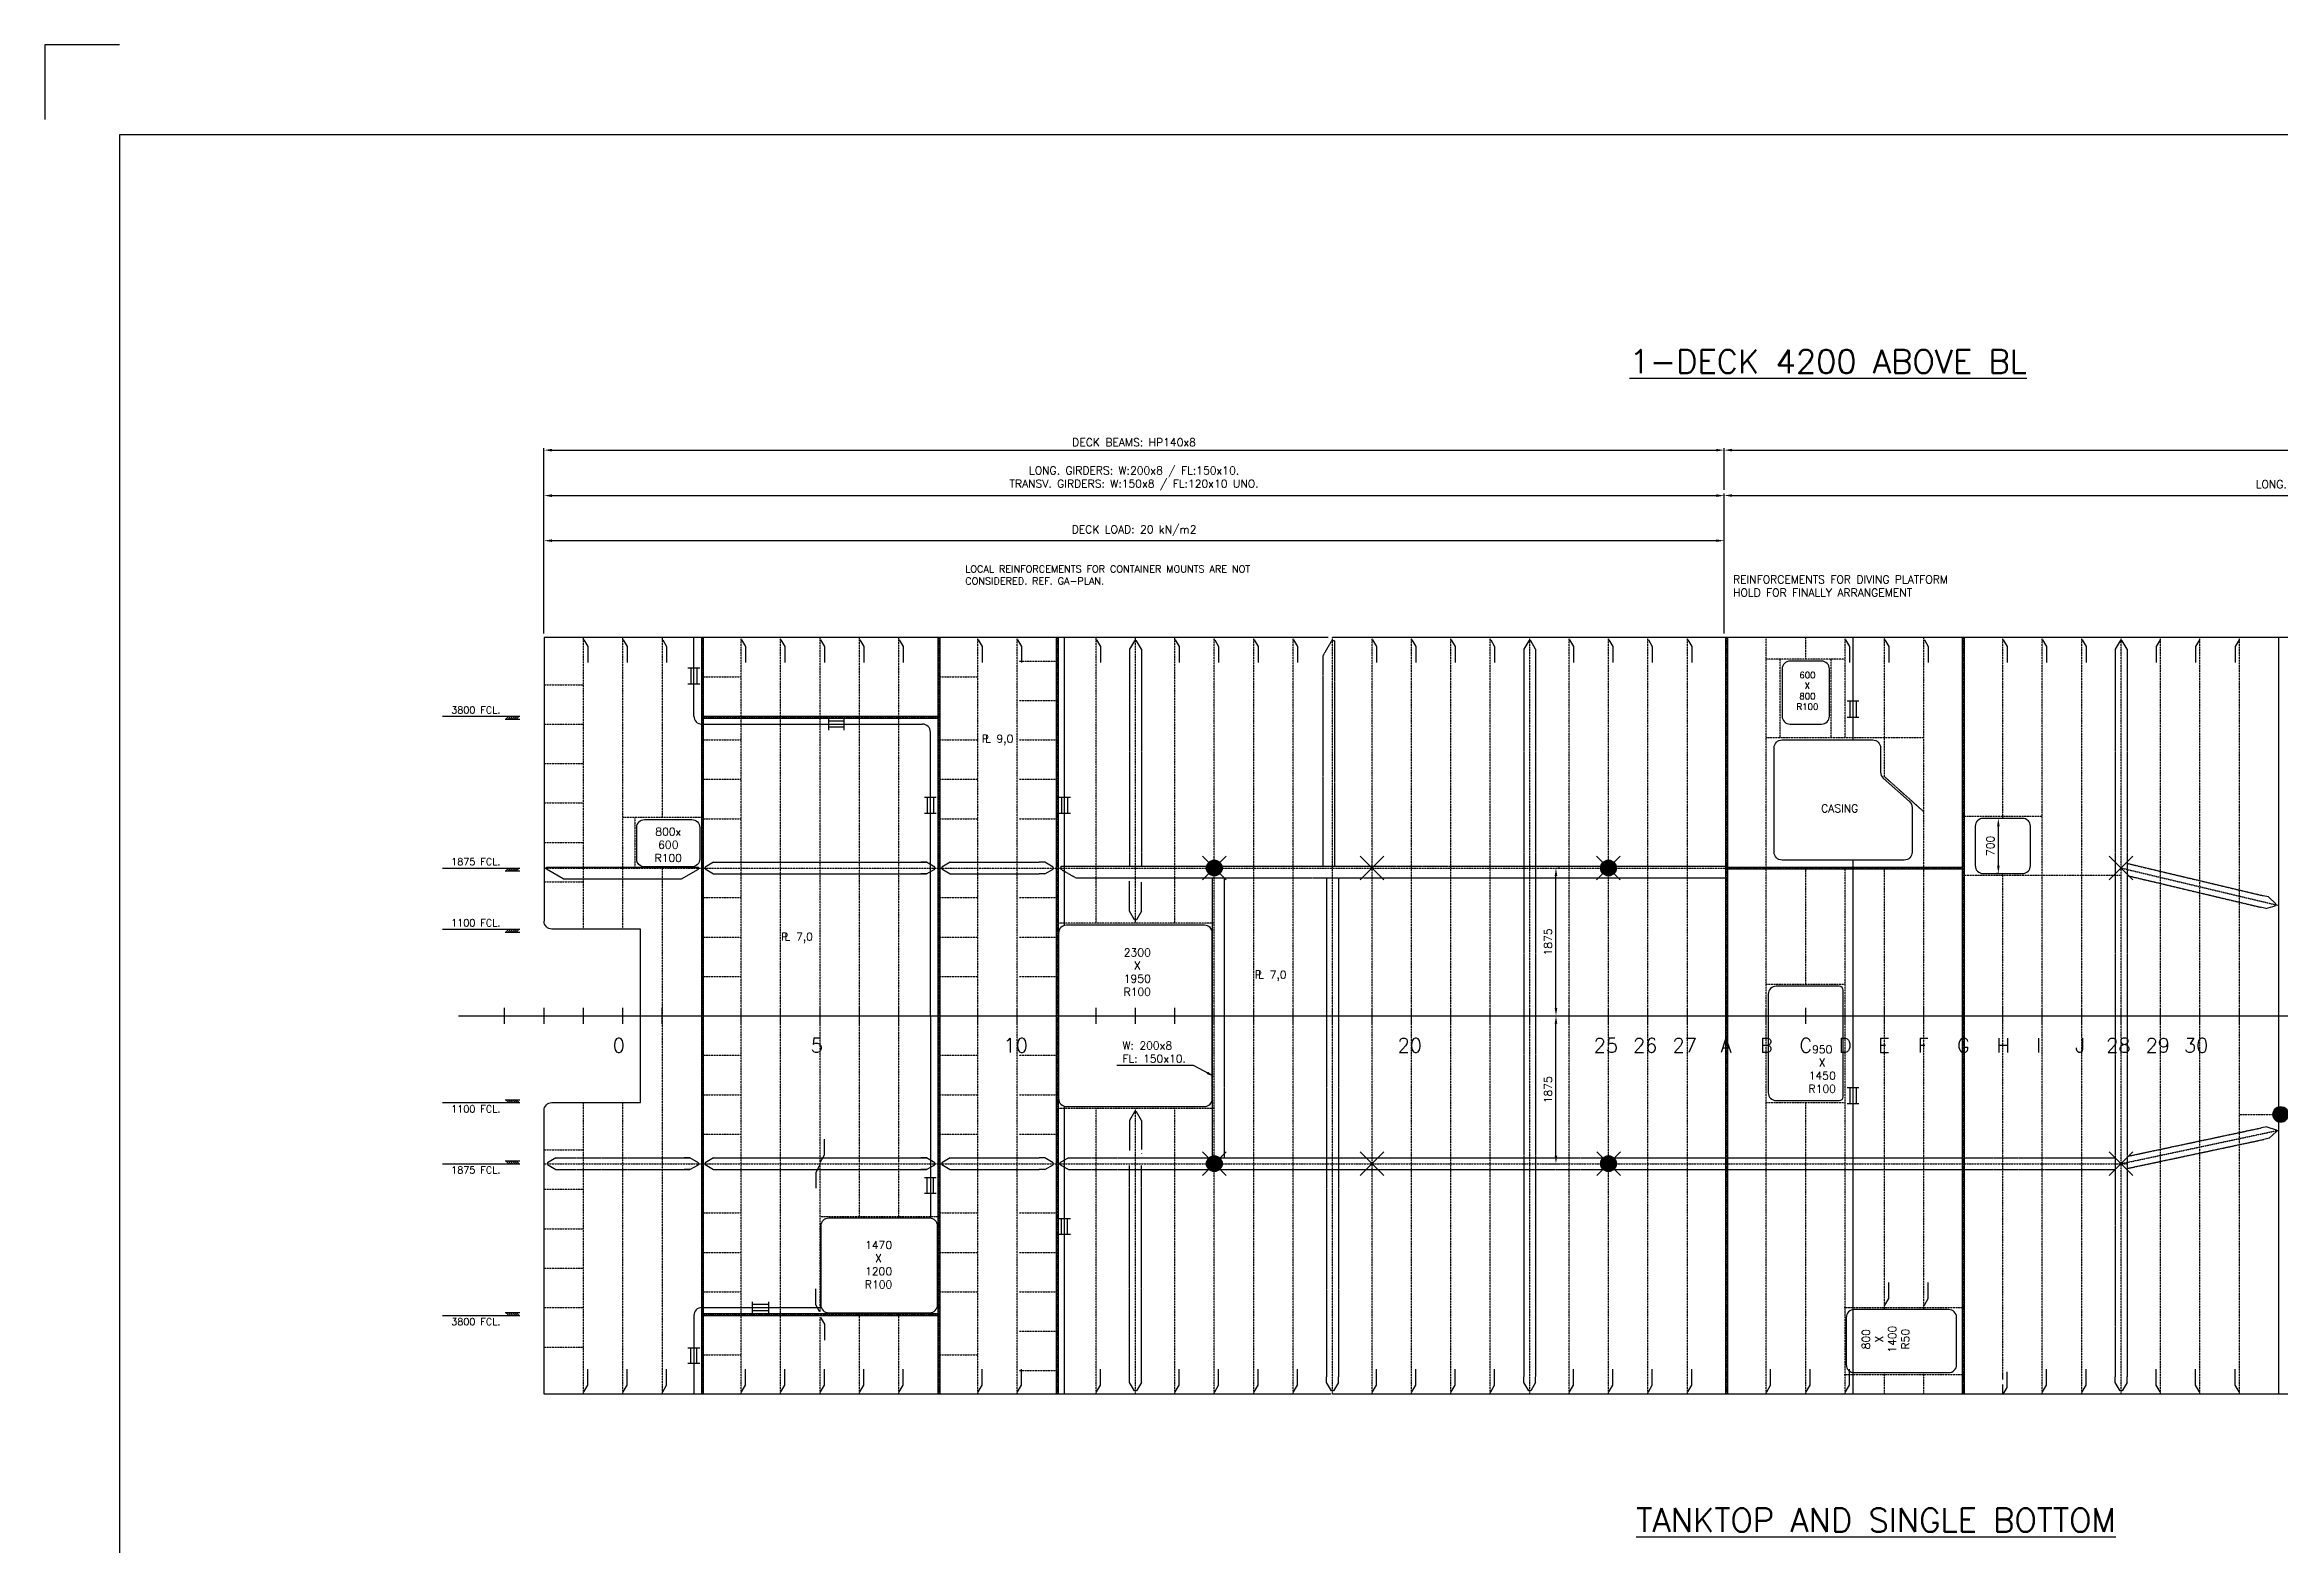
# Model space of a CAD drawing. Extents: x 53504 to 151281, y 25397 to 132894.
# Drawn here: x 83497 to 111835, y 113874 to 132894 of the extents above; entities that cross this region are included whole.
import ezdxf

# ---------------------------------------------------------------- set-up
doc = ezdxf.new("R2010")
doc.units = 0
doc.header["$LTSCALE"] = 250
for name, pattern in [('CENTER', [3, 2.5, -0.25, 0, -0.25]), ('DASHED', [0.75, 0.5, -0.25]), ('JERNB', [2, 1, -1]), ('PHANTOM', [2.1, 1.25, -0.2, 0.125, -0.2, 0.125, -0.2])]:
    doc.linetypes.add(name, pattern=pattern)
doc.layers.get('0').update_dxf_attribs({"linetype": 'CONTINUOUS'})
doc.layers.get('DEFPOINTS').update_dxf_attribs({"linetype": 'CONTINUOUS'})
for name, color, linetype in [('_-0', 7, 'CONTINUOUS'), ('REV C3', 3, 'CONTINUOUS'), ('S0CE1', 1, 'CENTER'), ('S0CO1', 1, 'CONTINUOUS'), ('S0CO2', 2, 'CONTINUOUS'), ('S0CO5', 4, 'CONTINUOUS'), ('S0DA1', 1, 'DASHED'), ('S0DA3', 3, 'DASHED'), ('S0DIM', 2, 'CONTINUOUS'), ('S0PH1', 1, 'PHANTOM'), ('S0TX2', 2, 'CONTINUOUS'), ('S0TX3', 3, 'CONTINUOUS'), ('U0CO1', 1, 'CONTINUOUS')]:
    doc.layers.add(name, color=color, linetype=linetype)
doc.styles.add('18', font='romans', dxfattribs={"height": 180})
doc.styles.add('ROMANS', font='romans', dxfattribs={"height": 100})
doc.dimstyles.get("Standard").update_dxf_attribs({"dimscale": 50, "dimtxt": 2, "dimasz": 2, "dimexe": 0.5, "dimexo": 1, "dimgap": 1, "dimtad": 1, "dimdsep": 46, "dimtxsty": 'ROMANS', "dimcen": 1.5, "dimclrd": 1, "dimclre": 1, "dimclrt": 2, "dimazin": 2, "dimtfac": 1, "dimtmove": 2, "dimatfit": 3, "dimfxl": 1, "dimtvp": 100, "dimtolj": 1, "dimarcsym": 0})

# ---------------------------------------------------------------- blocks, each defined once
blk = doc.blocks.new('*D110')
at = {"layer": 'DEFPOINTS', "color": 0, "transparency": 16777216}
for p in [(104795, 127752), (104795, 127513), (89829, 125377)]:
    blk.add_point(p, dxfattribs=at)
at = {"layer": 'S0TX2', "color": 1, "lineweight": -2, "transparency": 16777216}
for p, q in [((89829, 125427), (89829, 127777)), ((89929, 127752), (104695, 127752)), ((104795, 127563), (104795, 127777))]:
    blk.add_line(p, q, dxfattribs=at)
at = {"layer": 'S0TX2', "color": 1, "transparency": 16777216}
for points in [[(89929, 127768), (89929, 127735), (89829, 127752)], [(104695, 127768), (104695, 127735), (104795, 127752)]]:
    blk.add_solid(points, dxfattribs=at)
at = {"layer": 'S0TX2', "color": 2, "transparency": 16777216, "insert": (97312, 127852), "char_height": 100, "attachment_point": 5, "style": 'ROMANS'}
blk.add_mtext('\\A1;DECK BEAMS: HP140x8', dxfattribs=at)
blk = doc.blocks.new('ST10073')
at = {"layer": 'S0CO2'}
for p, q in [((1.49, 4), (-1.49, 4)), ((-1.49, 0), (1.49, 0)), ((-0.79, 4), (-0.79, 0)), ((0.79, 4), (0.79, 0))]:
    blk.add_line(p, q, dxfattribs=at)
blk = doc.blocks.new('PLDIM2')
at = {"layer": 'S0TX2', "style": 'ROMANS'}
for s, p in [('P', (-19, 0)), ('L', (23, 0))]:
    blk.add_text(s, height=100, dxfattribs=at).set_placement(p)
blk.add_attdef('XX.X', (168, -1), '', height=100, dxfattribs=at)
blk = doc.blocks.new('snip')
at = {"color": 0, "linetype": 'ByBlock'}
for p, q in [((-75, -151), (-75, -221)), ((75, -151), (75, -221))]:
    blk.add_line(p, q, dxfattribs=at)
blk.add_lwpolyline([(75, -151), (13, -43), (-12, -43), (-75, -151)], dxfattribs=at)
blk = doc.blocks.new('*D109')
at = {"layer": 'DEFPOINTS', "color": 0, "transparency": 16777216}
for p in [(121319, 127752), (104795, 127200), (121319, 123078)]:
    blk.add_point(p, dxfattribs=at)
at = {"layer": 'S0TX2', "color": 1, "lineweight": -2, "transparency": 16777216}
for p, q in [((104795, 127250), (104795, 127777)), ((104895, 127752), (121219, 127752)), ((121319, 123128), (121319, 127777))]:
    blk.add_line(p, q, dxfattribs=at)
at = {"layer": 'S0TX2', "color": 1, "transparency": 16777216}
for points in [[(104895, 127768), (104895, 127735), (104795, 127752)], [(121219, 127768), (121219, 127735), (121319, 127752)]]:
    blk.add_solid(points, dxfattribs=at)
at = {"layer": 'S0TX2', "color": 2, "transparency": 16777216, "insert": (113057, 127852), "char_height": 100, "attachment_point": 5, "style": 'ROMANS'}
blk.add_mtext('\\A1;DECK BEAMS: HP80x6', dxfattribs=at)
blk = doc.blocks.new('*D106')
at = {"layer": 'DEFPOINTS', "color": 0, "transparency": 16777216}
for p in [(121319, 127176), (104795, 126028), (121319, 125377)]:
    blk.add_point(p, dxfattribs=at)
at = {"layer": 'S0TX2', "color": 1, "lineweight": -2, "transparency": 16777216}
for p, q in [((104795, 126078), (104795, 127201)), ((104895, 127176), (121219, 127176)), ((121319, 125427), (121319, 127201))]:
    blk.add_line(p, q, dxfattribs=at)
at = {"layer": 'S0TX2', "color": 1, "transparency": 16777216}
for points in [[(104895, 127193), (104895, 127160), (104795, 127176)], [(121219, 127193), (121219, 127160), (121319, 127176)]]:
    blk.add_solid(points, dxfattribs=at)
at = {"layer": 'S0TX2', "color": 2, "transparency": 16777216, "insert": (113057, 127303), "char_height": 100, "attachment_point": 5, "style": 'ROMANS'}
blk.add_mtext('\\A1;LONG. DECK GIRDERS: W:150x8 / FL:120x10', dxfattribs=at)
blk = doc.blocks.new('PILL-O-U')
at = {"layer": 'S0TX2'}
h = blk.add_hatch(color=256, dxfattribs=at)
h.paths.add_polyline_path([(1, -1), (0, -1), (0, -100, 0.198881), (71, -71)])
h.paths.add_polyline_path([(0, -1), (-70, -71, 0.196266), (0, -100)])
h.paths.add_polyline_path([(0, -1), (0, 0), (-71, 71, 0.198912), (-100, 0, 0.201592), (-70, -71)])
h.paths.add_polyline_path([(0, 100, 0.198881), (-71, 71), (0, 0)])
h.paths.add_polyline_path([(71, 70, 0.201624), (0, 100), (0, 0), (1, -1)])
h.paths.add_polyline_path([(71, 70), (1, -1), (71, -71, 0.198912), (100, 0, 0.196235)])
at = {"layer": 'S0CO2'}
for p, q in [((151, -151), (-149, 149)), ((-149, -151), (151, 149))]:
    blk.add_line(p, q, dxfattribs=at)
blk.add_circle((0, 0), 100, dxfattribs=at)
blk = doc.blocks.new('SNIP-1')
at = {"color": 0, "linetype": 'PHANTOM'}
blk.add_lwpolyline([(0, 0), (0, -5), (87, -55), (287, -55)], dxfattribs=at)
blk = doc.blocks.new('*D103')
at = {"layer": 'DEFPOINTS', "color": 0, "transparency": 16777216}
for p in [(102514, 120577), (102662, 120577), (102514, 118702)]:
    blk.add_point(p, dxfattribs=at)
at = {"layer": 'S0TX2', "color": 1, "lineweight": -2, "transparency": 16777216}
for p, q in [((102564, 120577), (102687, 120577)), ((102662, 118802), (102662, 120477)), ((102564, 118702), (102687, 118702))]:
    blk.add_line(p, q, dxfattribs=at)
at = {"layer": 'S0TX2', "color": 1, "transparency": 16777216}
for points in [[(102646, 120477), (102679, 120477), (102662, 120577)], [(102646, 118802), (102679, 118802), (102662, 118702)]]:
    blk.add_solid(points, dxfattribs=at)
at = {"layer": 'S0TX2', "color": 2, "transparency": 16777216, "insert": (102562, 119639), "char_height": 100, "attachment_point": 5, "rotation": 90, "style": 'ROMANS'}
blk.add_mtext('\\A1;1875', dxfattribs=at)
blk = doc.blocks.new('*D104')
at = {"layer": 'DEFPOINTS', "color": 0, "transparency": 16777216}
for p in [(102662, 122452), (102662, 122452), (102514, 120577)]:
    blk.add_point(p, dxfattribs=at)
at = {"layer": 'S0TX2', "color": 1, "lineweight": -2, "transparency": 16777216}
for p, q in [((102712, 122452), (102687, 122452)), ((102662, 120677), (102662, 122352)), ((102564, 120577), (102687, 120577))]:
    blk.add_line(p, q, dxfattribs=at)
at = {"layer": 'S0TX2', "color": 1, "transparency": 16777216}
for points in [[(102646, 122352), (102679, 122352), (102662, 122452)], [(102646, 120677), (102679, 120677), (102662, 120577)]]:
    blk.add_solid(points, dxfattribs=at)
at = {"layer": 'S0TX2', "color": 2, "transparency": 16777216, "insert": (102562, 121514), "char_height": 100, "attachment_point": 5, "rotation": 90, "style": 'ROMANS'}
blk.add_mtext('\\A1;1875', dxfattribs=at)
blk = doc.blocks.new('*D107')
at = {"layer": 'DEFPOINTS', "color": 0, "transparency": 16777216}
for p in [(104795, 127175), (89829, 126028), (104795, 125377)]:
    blk.add_point(p, dxfattribs=at)
at = {"layer": 'S0TX2', "color": 1, "lineweight": -2, "transparency": 16777216}
for p, q in [((89829, 126078), (89829, 127200)), ((89929, 127175), (104695, 127175)), ((104795, 125427), (104795, 127200))]:
    blk.add_line(p, q, dxfattribs=at)
at = {"layer": 'S0TX2', "color": 1, "transparency": 16777216}
for points in [[(89929, 127192), (89929, 127158), (89829, 127175)], [(104695, 127192), (104695, 127158), (104795, 127175)]]:
    blk.add_solid(points, dxfattribs=at)
at = {"layer": 'S0TX2', "color": 2, "transparency": 16777216, "insert": (97312, 127394), "char_height": 100, "attachment_point": 5, "style": 'ROMANS'}
blk.add_mtext('\\A1;LONG. GIRDERS: W:200x8 / FL:150x10.\\PTRANSV. GIRDERS: W:150x8 / FL:120x10 UNO.', dxfattribs=at)
blk = doc.blocks.new('*D102')
at = {"layer": 'DEFPOINTS', "color": 0, "transparency": 16777216}
for p in [(104795, 126604), (89829, 125377), (104795, 125377)]:
    blk.add_point(p, dxfattribs=at)
at = {"layer": 'S0TX2', "color": 1, "lineweight": -2, "transparency": 16777216}
for p, q in [((89829, 125427), (89829, 126629)), ((89929, 126604), (104695, 126604)), ((104795, 125427), (104795, 126629))]:
    blk.add_line(p, q, dxfattribs=at)
at = {"layer": 'S0TX2', "color": 1, "transparency": 16777216}
for points in [[(89929, 126620), (89929, 126587), (89829, 126604)], [(104695, 126620), (104695, 126587), (104795, 126604)]]:
    blk.add_solid(points, dxfattribs=at)
at = {"layer": 'S0TX2', "color": 2, "transparency": 16777216, "insert": (97312, 126730), "char_height": 100, "attachment_point": 5, "style": 'ROMANS'}
blk.add_mtext('\\A1;DECK LOAD: 20 kN/m2', dxfattribs=at)
blk = doc.blocks.new('PILL-O')
at = {"layer": 'S0TX2'}
h = blk.add_hatch(color=256, dxfattribs=at)
h.paths.add_polyline_path([(1, -1), (0, -1), (0, -100, 0.198881), (71, -71)])
h.paths.add_polyline_path([(0, -1), (-70, -71, 0.196266), (0, -100)])
h.paths.add_polyline_path([(0, -1), (0, 0), (-71, 71, 0.198912), (-100, 0, 0.201592), (-70, -71)])
h.paths.add_polyline_path([(0, 100, 0.198881), (-71, 71), (0, 0)])
h.paths.add_polyline_path([(71, 70, 0.201624), (0, 100), (0, 0), (1, -1)])
h.paths.add_polyline_path([(71, 70), (1, -1), (71, -71, 0.198912), (100, 0, 0.196235)])
at = {"layer": 'S0CO2'}
blk.add_circle((0, 0), 100, dxfattribs=at)
blk = doc.blocks.new('*X7')
at = {"color": 0}
for p, q in [((13410, 17177), (13450, 17217)), ((13439, 17177), (13479, 17217)), ((13467, 17177), (13507, 17217)), ((13495, 17177), (13535, 17217)), ((13523, 17177), (13563, 17217)), ((13552, 17177), (13592, 17217))]:
    blk.add_line(p, q, dxfattribs=at)
blk = doc.blocks.new('TYKK')
at = {"layer": 'S0CO1'}
for p, q in [((-2.04, 0.82), (2.04, 0.82)), ((-2.04, 0), (2.04, 0))]:
    blk.add_line(p, q, dxfattribs=at)
at = {"layer": 'S0CO1', "xscale": 0.0204, "yscale": 0.0204, "zscale": 0.0204}
blk.add_blockref('*X7', (-275.41, -350.41), dxfattribs=at)
blk = doc.blocks.new('PILL-U')
at = {"layer": 'S0CO2'}
for p, q in [((150, -150), (-150, 150)), ((-150, -150), (150, 150))]:
    blk.add_line(p, q, dxfattribs=at)
blk = doc.blocks.new('*D111')
at = {"layer": 'DEFPOINTS', "color": 0, "linetype": 'ByBlock', "transparency": 16777216}
for p in [(108329, 123082), (108272, 122382), (108329, 122382)]:
    blk.add_point(p, dxfattribs=at)
at = {"layer": 'REV C3', "color": 1, "linetype": 'ByBlock', "lineweight": -2, "transparency": 16777216}
for p, q in [((108279, 123082), (108247, 123082)), ((108272, 122982), (108272, 122482)), ((108279, 122382), (108247, 122382))]:
    blk.add_line(p, q, dxfattribs=at)
at = {"layer": 'REV C3', "color": 1, "linetype": 'ByBlock', "transparency": 16777216}
for points in [[(108256, 122982), (108289, 122982), (108272, 123082)], [(108256, 122482), (108289, 122482), (108272, 122382)]]:
    blk.add_solid(points, dxfattribs=at)
at = {"layer": 'REV C3', "color": 2, "linetype": 'ByBlock', "transparency": 16777216, "insert": (108172, 122732), "char_height": 100, "attachment_point": 5, "rotation": 90, "style": 'ROMANS'}
blk.add_mtext('\\A1;700', dxfattribs=at)

msp = doc.modelspace()

# ---------------------------------------------------------------- linework, layer by layer
at = {"color": 2}
msp.add_lwpolyline([(84446.818, 132894.297), (83497.056, 132894.297), (83497.056, 131944.534)], dxfattribs=at)
at = {"layer": 'S0CE1', "color": 0, "ltscale": 0.02}
msp.add_line((88745.172, 120576.768), (125958.081, 120576.768), dxfattribs=at)
at = {"layer": 'S0CO1', "color": 6}
for p, q in [((84446.818, 131749.218), (84446.818, 85812.296)), ((150257.453, 131749.218), (84446.818, 131749.218))]:
    msp.add_line(p, q, dxfattribs=at)
at = {"layer": 'S0CO1', "color": 0}
for p, q in [((91729.378, 124376.768), (91729.378, 125376.768)), ((91829.378, 115776.768), (91829.378, 125376.768)), ((91853.378, 115776.768), (91853.378, 125376.768)), ((94829.378, 115776.768), (94829.378, 125376.768)), ((94853.378, 115776.768), (94853.378, 125376.768)), ((96329.378, 115776.768), (96329.378, 125376.768)), ((96353.378, 115776.768), (96353.378, 125376.768)), ((96429.378, 121723.593), (96429.378, 125376.768)), ((104817.378, 115776.768), (104817.378, 125376.768)), ((104841.378, 115776.768), (104841.378, 125376.768)), ((106429.378, 124076.811), (106429.378, 125376.768)), ((107817.378, 115776.768), (107817.378, 125376.768)), ((107841.378, 115776.768), (107841.378, 125376.768)), ((111829.378, 115776.768), (111829.378, 125376.768)), ((91829.378, 124376.768), (94829.378, 124376.768)), ((91829.378, 124352.768), (94829.378, 124352.768)), ((91829.378, 124276.768), (94629.378, 124276.768)), ((94729.378, 120576.768), (94729.378, 124176.768)), ((104817.378, 122463.768), (107817.378, 122463.768)), ((104817.378, 122439.768), (107817.378, 122439.768)), ((106429.378, 115776.768), (106429.378, 122551.768)), ((94729.378, 120576.768), (94729.378, 118010.267)), ((96429.378, 115776.768), (96429.378, 119429.944)), ((91729.378, 116776.768), (91729.378, 115776.768)), ((91829.378, 116876.768), (93345.336, 116876.768)), ((91829.378, 116800.768), (94829.378, 116800.768)), ((91829.378, 116776.768), (94829.378, 116776.768))]:
    msp.add_line(p, q, dxfattribs=at)
at = {"layer": 'S0CO1', "color": 0, "linetype": 'JERNB', "ltscale": 0.02}
for p, q in [((91841.378, 115776.768), (91841.378, 125376.768)), ((94841.378, 115776.768), (94841.378, 125376.768)), ((96341.378, 115776.768), (96341.378, 125376.768)), ((104829.378, 115776.768), (104829.378, 125376.768)), ((107829.378, 115776.768), (107829.378, 125376.768)), ((91829.378, 124364.768), (94829.378, 124364.768)), ((104817.378, 122451.768), (107817.378, 122451.768)), ((91829.378, 116788.768), (94829.378, 116788.768))]:
    msp.add_line(p, q, dxfattribs=at)
at = {"layer": 'S0CO1', "color": 0, "linetype": 'Continuous'}
for p, q in [((90829.378, 120476.768), (90829.378, 120676.768)), ((96329.378, 120476.768), (96329.378, 120676.768))]:
    msp.add_line(p, q, dxfattribs=at)
at = {"layer": 'S0CO1', "color": 0}
for points in [[(106779.378, 123976.811), (106779.378, 123666.202, 0.213527489), (106812.742, 123591.639), (107146.015, 123293.793, -0.213527489), (107179.378, 123219.231), (107179.378, 122651.768, -0.414213562), (107079.378, 122551.768), (105529.378, 122551.768, -0.414213562), (105429.378, 122651.768), (105429.378, 123976.811, -0.414213562), (105529.378, 124076.811), (106679.378, 124076.811, -0.414213562)], [(91004.378, 122566.768), (91004.378, 122966.768, -0.414213562), (91104.378, 123066.768), (91704.378, 123066.768, -0.414213562), (91804.378, 122966.768), (91804.378, 122566.768, -0.414213562), (91704.378, 122466.768), (91104.378, 122466.768, -0.414213562)], [(96454.378, 119426.768), (98204.378, 119426.768, 0.414213562), (98304.378, 119526.768), (98304.378, 121626.768, 0.414213562), (98204.378, 121726.768), (96454.378, 121726.768, 0.414213562), (96354.378, 121626.768), (96354.378, 119526.768, 0.414213562)], [(106304.378, 119551.768), (106304.378, 120901.768, 0.414213562), (106254.378, 120951.768), (105454.378, 120951.768, 0.414213562), (105354.378, 120851.768), (105354.378, 119601.768, 0.414213562), (105454.378, 119501.768), (106254.378, 119501.768, 0.414213562)], [(94819.378, 116910.768), (94819.378, 117910.768, 0.414213562), (94719.378, 118010.768), (93439.378, 118010.768, 0.414213562), (93339.378, 117910.768), (93339.378, 116910.768, 0.414213562), (93439.378, 116810.768), (94719.378, 116810.768, 0.414213562)], [(106443.251, 116051.768), (107643.251, 116051.768, 0.414213562), (107743.251, 116151.768), (107743.251, 116751.768, 0.414213562), (107643.251, 116851.768), (106443.251, 116851.768, 0.414213562), (106343.251, 116751.768), (106343.251, 116151.768, 0.414213562)]]:
    msp.add_lwpolyline(points, format="xyb", close=True, dxfattribs=at)
for centre, start, end in [((91829.378, 124376.768), 180, 270), ((94629.378, 124176.768), 0, 90), ((91829.378, 116776.768), 90, 180)]:
    msp.add_arc(centre, 100, start, end, dxfattribs=at)
at = {"layer": 'S0CO5', "color": 0, "flags": 128}
for points in [[(99775.067, 125376.768), (89829.378, 125376.768), (89829.378, 121776.768)], [(109761.246, 125376.768), (99829.378, 125376.768)], [(112311.06, 125376.768), (109761.246, 125376.768)], [(99806.106, 115776.768), (89829.378, 115776.768), (89829.378, 119376.768)], [(109829.378, 115776.768), (99829.378, 115776.768)], [(112311.06, 115776.768), (109755.571, 115776.768)]]:
    msp.add_lwpolyline(points, dxfattribs=at)
at = {"layer": 'S0CO5', "color": 0}
msp.add_lwpolyline([(89829.378, 119376.768, -0.414213562), (89929.378, 119476.768), (91051.117, 119476.768), (91051.117, 121676.768), (89929.378, 121676.768, -0.414213562), (89829.378, 121776.768)], format="xyb", dxfattribs=at)
at = {"layer": 'S0DA1', "color": 0, "ltscale": 0.02}
for p, q in [((90329.378, 121676.768), (90329.378, 125376.768)), ((90829.378, 121676.768), (90829.378, 125376.768)), ((91329.378, 125376.768), (91329.378, 123091.768)), ((92329.378, 115776.768), (92329.378, 125376.768)), ((92829.378, 115776.768), (92829.378, 125376.768)), ((93329.378, 116825.768), (93329.378, 125376.768)), ((93829.378, 118025.768), (93829.378, 125376.768)), ((94329.378, 118025.768), (94329.378, 125376.768)), ((95329.378, 115776.768), (95329.378, 125376.768)), ((95829.378, 115776.768), (95829.378, 125376.768)), ((96829.378, 121751.768), (96829.378, 125376.768)), ((97829.378, 121751.768), (97829.378, 125376.768)), ((98329.378, 122451.768), (98329.378, 125376.768)), ((98829.378, 115776.768), (98829.378, 125376.768)), ((99329.378, 115776.768), (99329.378, 125376.768)), ((100329.378, 115776.768), (100329.378, 125376.768)), ((100829.378, 115776.768), (100829.378, 125376.768)), ((101329.378, 115776.768), (101329.378, 125376.768)), ((101829.378, 115776.768), (101829.378, 125376.768)), ((102829.378, 115776.768), (102829.378, 125376.768)), ((103329.378, 115776.768), (103329.378, 125376.768)), ((103829.378, 115776.768), (103829.378, 125376.768)), ((104329.378, 115776.768), (104329.378, 125376.768)), ((105329.378, 120576.768), (105329.378, 125376.768)), ((105829.378, 125101.768), (105829.378, 125376.768)), ((106329.378, 124101.811), (106329.378, 125376.768)), ((106829.378, 123610.3), (106829.378, 125376.768)), ((107329.378, 116851.768), (107329.378, 125376.768)), ((108329.378, 123081.768), (108329.378, 125376.768)), ((108829.378, 115776.768), (108829.378, 125376.768)), ((109329.378, 115776.768), (109329.378, 125376.768)), ((110329.378, 115776.768), (110329.378, 125376.768)), ((110829.378, 115776.768), (110829.378, 125376.768)), ((111329.378, 115776.768), (111329.378, 125376.768)), ((95853.378, 125076.768), (96329.378, 125076.768)), ((106329.378, 125101.768), (105319.326, 125101.768)), ((105504.378, 124106.303), (105504.378, 125101.768)), ((106154.378, 124106.303), (106154.378, 125101.768)), ((89829.378, 124776.768), (90329.378, 124776.768)), ((91853.378, 124876.768), (92329.378, 124876.768)), ((94853.378, 124876.768), (95329.378, 124876.768)), ((95853.378, 124576.768), (96329.378, 124576.768)), ((89829.378, 124276.768), (90329.378, 124276.768)), ((91853.378, 124076.768), (92329.378, 124076.768)), ((94853.378, 124076.768), (95329.378, 124076.768)), ((95853.378, 124076.768), (96329.378, 124076.768)), ((107329.378, 124101.811), (105329.378, 124101.811)), ((89829.378, 123776.768), (90329.378, 123776.768)), ((91853.378, 123576.768), (92329.378, 123576.768)), ((94853.378, 123576.768), (95329.378, 123576.768)), ((95853.378, 123576.768), (96329.378, 123576.768)), ((106829.378, 123610.3), (107329.378, 123163.45)), ((89829.378, 123276.768), (90329.378, 123276.768)), ((91829.378, 123091.768), (90829.378, 123091.768)), ((90979.378, 123091.768), (90979.378, 122451.768)), ((91853.378, 123076.768), (92329.378, 123076.768)), ((94853.378, 123076.768), (95329.378, 123076.768)), ((95853.378, 123076.768), (96329.378, 123076.768)), ((108829.378, 123106.768), (107819.326, 123106.768)), ((89829.378, 122776.768), (90329.378, 122776.768)), ((91329.378, 122451.768), (91329.378, 115776.768)), ((105829.378, 120976.768), (105829.378, 122451.768)), ((106329.378, 115776.768), (106329.378, 122451.768)), ((106829.378, 116851.768), (106829.378, 122451.768)), ((89829.378, 122276.768), (90329.378, 122276.768)), ((109827.578, 122356.768), (107819.326, 122356.768)), ((108329.378, 116026.768), (108329.378, 122381.768)), ((91853.378, 122076.768), (92329.378, 122076.768)), ((94853.378, 122076.768), (95329.378, 122076.768)), ((95853.378, 122076.768), (96329.378, 122076.768)), ((91853.378, 121576.768), (92329.378, 121576.768)), ((94853.378, 121576.768), (95329.378, 121576.768)), ((95853.378, 121576.768), (96329.378, 121576.768)), ((98329.378, 121751.768), (96353.378, 121751.768)), ((91853.378, 121076.768), (92329.378, 121076.768)), ((94853.378, 121076.768), (95329.378, 121076.768)), ((95853.378, 121076.768), (96329.378, 121076.768)), ((105329.378, 120976.768), (106329.378, 120976.768)), ((105329.378, 115776.768), (105329.378, 120576.768)), ((91853.378, 120076.768), (92329.378, 120076.768)), ((94853.378, 120076.768), (95329.378, 120076.768)), ((95853.378, 120076.768), (96329.378, 120076.768)), ((90329.378, 115776.768), (90329.378, 119476.768)), ((90829.378, 115776.768), (90829.378, 119476.768)), ((91853.378, 119576.768), (92329.378, 119576.768)), ((94853.378, 119576.768), (95329.378, 119576.768)), ((95853.378, 119576.768), (96329.378, 119576.768)), ((98329.378, 119401.768), (96353.378, 119401.768)), ((96829.378, 115776.768), (96829.378, 119401.768)), ((97829.378, 115776.768), (97829.378, 119401.768)), ((105329.378, 119476.811), (106329.378, 119476.811)), ((105829.378, 115776.768), (105829.378, 119476.811)), ((111329.378, 119326.768), (112329.378, 119326.768)), ((91853.378, 119076.768), (92329.378, 119076.768)), ((94853.378, 119076.768), (95329.378, 119076.768)), ((95853.378, 119076.768), (96329.378, 119076.768)), ((89829.378, 118876.768), (90329.378, 118876.768)), ((98329.378, 115776.768), (98329.378, 118701.768)), ((89829.378, 118376.768), (90329.378, 118376.768)), ((91853.378, 118076.768), (92329.378, 118076.768)), ((94829.378, 118025.768), (93329.378, 118025.768)), ((94853.378, 118076.768), (95329.378, 118076.768)), ((95853.378, 118076.768), (96329.378, 118076.768)), ((89829.378, 117876.768), (90329.378, 117876.768)), ((89829.378, 117376.768), (90329.378, 117376.768)), ((91853.378, 117576.768), (92329.378, 117576.768)), ((94853.378, 117576.768), (95329.378, 117576.768)), ((95853.378, 117576.768), (96329.378, 117576.768)), ((91853.378, 117076.768), (92329.378, 117076.768)), ((94853.378, 117076.768), (95329.378, 117076.768)), ((95853.378, 117076.768), (96329.378, 117076.768)), ((89829.378, 116876.768), (90329.378, 116876.768)), ((93829.378, 115776.768), (93829.378, 116776.768)), ((94329.378, 115776.768), (94329.378, 116776.768)), ((106317.378, 116876.768), (107817.378, 116876.768)), ((93329.378, 115776.768), (93329.378, 116751.768)), ((95853.378, 116576.768), (96329.378, 116576.768)), ((89829.378, 116376.768), (90329.378, 116376.768)), ((91853.378, 116276.768), (92329.378, 116276.768)), ((94853.378, 116276.768), (95329.378, 116276.768)), ((95853.378, 116076.768), (96329.378, 116076.768)), ((106317.378, 116026.768), (107817.378, 116026.768)), ((106829.378, 115776.768), (106829.378, 116051.768)), ((107329.378, 115776.768), (107329.378, 116051.768))]:
    msp.add_line(p, q, dxfattribs=at)
at = {"layer": 'S0DA1', "color": 0}
for p, q in [((91853.378, 120576.768), (92329.378, 120576.768)), ((94853.378, 120576.768), (95329.378, 120576.768)), ((95853.378, 120576.768), (96329.378, 120576.768)), ((107829.378, 115776.768), (107829.378, 116026.768)), ((108329.378, 115776.768), (108329.378, 116026.768))]:
    msp.add_line(p, q, dxfattribs=at)
at = {"layer": 'S0DA3', "color": 0, "ltscale": 0.02}
for p, q in [((97329.378, 121751.768), (97329.378, 125376.768)), ((99829.378, 115776.768), (99829.378, 125376.768)), ((102329.378, 115776.768), (102329.378, 125376.768)), ((109829.378, 115776.768), (109829.378, 125376.768)), ((89829.378, 122451.768), (104817.378, 122451.768)), ((98329.378, 118701.768), (98329.378, 122451.768)), ((109829.378, 122451.768), (111829.378, 121976.768)), ((97329.378, 115776.768), (97329.378, 119401.768)), ((109829.378, 118701.768), (111829.378, 119126.768)), ((89829.378, 118701.768), (109904.378, 118701.768))]:
    msp.add_line(p, q, dxfattribs=at)
at = {"layer": 'S0DIM', "color": 0}
for p, q in [((88541.394, 124376.768), (89521.447, 124376.768)), ((88541.394, 122451.768), (89521.447, 122451.768)), ((88541.394, 121676.768), (89521.447, 121676.768)), ((88541.394, 119476.768), (89521.447, 119476.768)), ((88541.394, 118701.768), (89521.447, 118701.768)), ((88541.394, 116776.768), (89521.447, 116776.768))]:
    msp.add_line(p, q, dxfattribs=at)
at = {"layer": 'S0PH1', "color": 0, "ltscale": 0.02}
for p, q in [((99854.378, 125334.106), (99854.378, 122476.768)), ((97254.378, 125156.071), (97254.378, 122476.768)), ((97404.378, 125156.071), (97404.378, 122476.768)), ((102254.378, 125156.071), (102254.378, 115997.466)), ((102404.378, 125156.071), (102404.378, 115997.466)), ((109754.378, 125156.071), (109754.378, 118776.768)), ((109904.378, 125156.071), (109904.378, 118776.768)), ((89859.378, 122461.768), (91786.716, 122461.768)), ((91980.294, 122526.768), (94678.462, 122526.768)), ((94980.294, 122526.768), (96108.68, 122526.768)), ((96383.378, 122476.768), (104817.378, 122476.768)), ((109904.378, 122511.042), (111631.984, 122100.736)), ((90071.554, 122316.768), (91574.539, 122316.768)), ((91980.294, 122376.768), (94678.462, 122376.768)), ((94980.294, 122376.768), (96108.68, 122376.768)), ((98304.378, 122326.768), (98304.378, 118776.768)), ((98454.378, 122326.768), (98454.378, 118776.768)), ((99754.378, 122326.768), (99754.378, 115997.466)), ((99904.378, 122326.768), (99904.378, 115997.466)), ((109904.378, 122356.87), (111597.323, 121954.795)), ((109904.378, 118794.38), (111608.647, 119156.537)), ((90050.076, 118776.768), (91678.462, 118776.768)), ((91980.294, 118776.768), (94678.462, 118776.768)), ((94980.294, 118776.768), (96108.68, 118776.768)), ((96480.294, 118776.768), (109754.378, 118776.768)), ((109754.378, 118776.768), (109754.378, 115997.466)), ((109904.378, 118641.031), (111639.825, 119009.814)), ((109904.378, 118794.38), (109904.378, 115997.466)), ((90050.076, 118626.768), (91678.462, 118626.768)), ((91980.294, 118626.768), (94678.462, 118626.768)), ((94980.294, 118626.768), (96108.68, 118626.768)), ((96480.294, 118626.768), (109754.378, 118626.768)), ((97254.378, 115997.466), (97254.378, 118676.768)), ((97404.378, 115997.466), (97404.378, 118676.768))]:
    msp.add_line(p, q, dxfattribs=at)
at = {"layer": 'S0PH1', "color": 0}
for p, q in [((97254.378, 121972.466), (97254.378, 122326.768)), ((97404.378, 121958.86), (97404.378, 122326.768)), ((92370.386, 120576.768), (94785.262, 120576.768)), ((95372.8, 120576.768), (95788.274, 120576.768)), ((97254.378, 119181.071), (97254.378, 118826.768)), ((97404.378, 119194.676), (97404.378, 118826.768))]:
    msp.add_line(p, q, dxfattribs=at)
at = {"layer": 'S0PH1', "color": 0, "ltscale": 0.02}
for points in [[(99854.378, 125334.106), (99816.878, 125334.106), (99704.378, 125139.25), (99704.378, 122476.768)], [(96383.378, 122476.768), (96383.378, 122436.768), (96573.904, 122326.768), (104817.378, 122326.768)]]:
    msp.add_lwpolyline(points, dxfattribs=at)
at = {"layer": 'S0PH1', "color": 0}
for points in [[(90071.554, 122316.768), (89859.378, 122439.268), (89859.378, 122461.768)], [(91574.539, 122316.768), (91786.716, 122439.268), (91786.716, 122461.768)]]:
    msp.add_lwpolyline(points, dxfattribs=at)
at = {"layer": 'S0TX2', "color": 0}
for p, q in [((89329.378, 120476.768), (89329.378, 120676.768)), ((89829.378, 120476.768), (89829.378, 120676.768)), ((90329.378, 120476.768), (90329.378, 120676.768)), ((90829.378, 120476.768), (90829.378, 120676.768)), ((91329.378, 120476.768), (91329.378, 120676.768)), ((91829.378, 120476.768), (91829.378, 120676.768)), ((92329.378, 120476.768), (92329.378, 120676.768)), ((92829.378, 120476.768), (92829.378, 120676.768)), ((93329.378, 120476.768), (93329.378, 120676.768)), ((93829.378, 120476.768), (93829.378, 120676.768)), ((94329.378, 120476.768), (94329.378, 120676.768)), ((94829.378, 120476.768), (94829.378, 120676.768)), ((95329.378, 120476.768), (95329.378, 120676.768)), ((95829.378, 120476.768), (95829.378, 120676.768)), ((96329.378, 120476.768), (96329.378, 120676.768)), ((96829.378, 120476.768), (96829.378, 120676.768)), ((97329.378, 120476.768), (97329.378, 120676.768)), ((97829.378, 120476.768), (97829.378, 120676.768)), ((98329.378, 120476.768), (98329.378, 120676.768)), ((98829.378, 120476.768), (98829.378, 120676.768)), ((99329.378, 120476.768), (99329.378, 120676.768)), ((99829.378, 120476.768), (99829.378, 120676.768)), ((100329.378, 120476.768), (100329.378, 120676.768)), ((100829.378, 120476.768), (100829.378, 120676.768)), ((101329.378, 120476.768), (101329.378, 120676.768)), ((101829.378, 120476.768), (101829.378, 120676.768)), ((102329.378, 120476.768), (102329.378, 120676.768)), ((102829.378, 120476.768), (102829.378, 120676.768)), ((103329.378, 120476.768), (103329.378, 120676.768)), ((103829.378, 120476.768), (103829.378, 120676.768)), ((104329.378, 120476.768), (104329.378, 120676.768)), ((104829.378, 120476.768), (104829.378, 120676.768)), ((105329.378, 120476.768), (105329.378, 120676.768)), ((105829.378, 120476.768), (105829.378, 120676.768)), ((106329.378, 120476.768), (106329.378, 120676.768)), ((106829.378, 120476.768), (106829.378, 120676.768)), ((107329.378, 120476.768), (107329.378, 120676.768)), ((107829.378, 120476.768), (107829.378, 120676.768)), ((108329.378, 120476.768), (108329.378, 120676.768)), ((108829.378, 120476.768), (108829.378, 120676.768)), ((109329.378, 120476.768), (109329.378, 120676.768)), ((109829.378, 120476.768), (109829.378, 120676.768)), ((110329.378, 120476.768), (110329.378, 120676.768)), ((110829.378, 120476.768), (110829.378, 120676.768)), ((111329.378, 120476.768), (111329.378, 120676.768)), ((111829.378, 120476.768), (111829.378, 120676.768))]:
    msp.add_line(p, q, dxfattribs=at)
at = {"layer": 'U0CO1', "color": 0}
msp.add_lwpolyline([(106129.378, 124976.768, 0.414213562), (106029.378, 125076.768), (105629.378, 125076.768, 0.414213562), (105529.378, 124976.768), (105529.378, 124376.768, 0.414213562), (105629.378, 124276.768), (106029.378, 124276.768, 0.414213562), (106129.378, 124376.768)], format="xyb", close=True, dxfattribs=at)
for points in [[(108224.826, 123081.768), (108079.378, 123081.768, 0.414213562), (107979.378, 122981.768), (107979.378, 122687.404)], [(108679.378, 122781.768), (108679.378, 122981.768, 0.414213562), (108579.378, 123081.768), (108224.826, 123081.768)], [(107979.378, 122781.768), (107979.378, 122481.768, 0.414213562), (108079.378, 122381.768), (108429.378, 122381.768)], [(108429.378, 122381.768), (108579.378, 122381.768, 0.414213562), (108679.378, 122481.768), (108679.378, 122781.768)]]:
    msp.add_lwpolyline(points, format="xyb", dxfattribs=at)

# ---------------------------------------------------------------- block references
at = {"layer": 'S0CO1', "color": 0, "xscale": -1}
for name, p, rotation in [('SNIP-1', (90329.378, 125346.753), 90), ('SNIP-1', (90829.378, 125346.753), 90), ('SNIP-1', (91329.378, 125346.753), 90), ('SNIP-1', (92329.378, 125346.753), 90), ('SNIP-1', (92829.378, 125346.753), 90), ('SNIP-1', (93329.378, 125346.753), 90), ('SNIP-1', (93829.378, 125346.753), 90), ('SNIP-1', (94329.378, 125346.753), 90), ('SNIP-1', (95329.378, 125346.753), 90), ('SNIP-1', (95829.378, 125346.753), 90), ('SNIP-1', (96829.378, 125346.753), 90), ('SNIP-1', (97829.378, 125346.753), 90), ('SNIP-1', (98329.378, 125346.753), 90), ('SNIP-1', (98829.378, 125346.753), 90), ('SNIP-1', (99329.378, 125346.753), 90), ('SNIP-1', (100329.378, 125346.753), 90), ('SNIP-1', (100829.378, 125346.753), 90), ('SNIP-1', (101329.378, 125346.753), 90), ('SNIP-1', (101829.378, 125346.753), 90), ('SNIP-1', (102829.378, 125346.753), 90), ('SNIP-1', (103329.378, 125346.753), 90), ('SNIP-1', (103829.378, 125346.753), 90), ('SNIP-1', (104329.378, 125346.753), 90), ('SNIP-1', (106329.378, 125346.753), 90), ('SNIP-1', (106829.378, 125346.753), 90), ('SNIP-1', (107329.378, 125346.753), 90), ('SNIP-1', (108329.378, 125346.753), 90), ('SNIP-1', (108829.378, 125346.753), 90), ('SNIP-1', (109329.378, 125346.753), 90), ('snip', (97329.378, 121751.768), 180), ('snip', (111840.113, 119129.05), 281.9968993079236), ('SNIP-1', (93329.378, 116825.768), 270), ('SNIP-1', (93329.378, 116751.768), 90), ('snip', (97329.378, 115776.768), 180), ('snip', (99829.378, 115776.768), 180), ('snip', (102329.378, 115776.768), 180), ('snip', (109829.378, 115776.768), 180), ('SNIP-1', (110329.378, 115806.783), 270), ('SNIP-1', (110829.378, 115806.783), 270), ('SNIP-1', (111329.378, 115806.783), 270)]:
    msp.add_blockref(name, p, dxfattribs=dict(at, rotation=rotation))
at = {"layer": 'S0CO1', "color": 0}
for name, p in [('snip', (97329.378, 125376.768)), ('snip', (102329.378, 125376.768)), ('snip', (109829.378, 125376.768)), ('PILL-U', (100329.378, 122451.768)), ('PILL-U', (109829.378, 122451.768)), ('snip', (97329.378, 119401.768)), ('PILL-O', (111853.378, 119326.768)), ('PILL-O-U', (98329.378, 118701.768)), ('PILL-U', (100329.378, 118701.768)), ('PILL-O-U', (103329.378, 118701.768)), ('PILL-U', (109829.378, 118701.768))]:
    msp.add_blockref(name, p, dxfattribs=at)
for name, p, rotation in [('SNIP-1', (110329.378, 125346.753), 270), ('SNIP-1', (110829.378, 125346.753), 270), ('SNIP-1', (111329.378, 125346.753), 270), ('snip', (91829.378, 122451.768), 90), ('snip', (94829.378, 122451.768), 270), ('snip', (94829.378, 122451.768), 90), ('snip', (96329.378, 122451.768), 270), ('PILL-O-U', (98329.378, 122451.768), 270), ('PILL-O-U', (103329.378, 122451.768), 270), ('snip', (111829.378, 121976.768), 256.6397815552355), ('snip', (89829.378, 118701.768), 90), ('snip', (91829.378, 118701.768), 270), ('snip', (91829.378, 118701.768), 90), ('SNIP-1', (93329.378, 118726.768), 90), ('snip', (94829.378, 118701.768), 270), ('snip', (94829.378, 118701.768), 90), ('snip', (96329.378, 118701.768), 270), ('snip', (96329.378, 118701.768), 90), ('SNIP-1', (93329.378, 118676.768), 270), ('SNIP-1', (106829.378, 116906.783), 90), ('SNIP-1', (107329.378, 116906.783), 90), ('SNIP-1', (90329.378, 115806.783), 90), ('SNIP-1', (90829.378, 115806.783), 90), ('SNIP-1', (91329.378, 115806.783), 90), ('SNIP-1', (92329.378, 115806.783), 90), ('SNIP-1', (92829.378, 115806.783), 90), ('SNIP-1', (93329.378, 115806.783), 90), ('SNIP-1', (93829.378, 115806.783), 90), ('SNIP-1', (94329.378, 115806.783), 90), ('SNIP-1', (95329.378, 115806.783), 90), ('SNIP-1', (95829.378, 115806.783), 90), ('SNIP-1', (96829.378, 115806.783), 90), ('SNIP-1', (97829.378, 115806.783), 90), ('SNIP-1', (98329.378, 115806.783), 90), ('SNIP-1', (98829.378, 115806.783), 90), ('SNIP-1', (99329.378, 115806.783), 90), ('SNIP-1', (100329.378, 115806.783), 90), ('SNIP-1', (100829.378, 115806.783), 90), ('SNIP-1', (101329.378, 115806.783), 90), ('SNIP-1', (101829.378, 115806.783), 90), ('SNIP-1', (102829.378, 115806.783), 90), ('SNIP-1', (103329.378, 115806.783), 90), ('SNIP-1', (103829.378, 115806.783), 90), ('SNIP-1', (104329.378, 115806.783), 90), ('SNIP-1', (105329.378, 115806.783), 90), ('SNIP-1', (105829.378, 115806.783), 90), ('SNIP-1', (106329.378, 115806.783), 90), ('SNIP-1', (108329.378, 115776.768), 90), ('SNIP-1', (108829.378, 115806.783), 90), ('SNIP-1', (109329.378, 115806.783), 90)]:
    msp.add_blockref(name, p, dxfattribs=dict(at, rotation=rotation))
at = {"layer": 'S0CO1', "color": 0, "xscale": 50, "yscale": 50, "zscale": 50}
for p in [(91729.378, 124787.194), (106429.378, 124366.99), (94729.378, 123147.928), (96429.378, 123147.928), (106429.378, 119463.425)]:
    msp.add_blockref('ST10073', p, dxfattribs=at)
at = {"layer": 'S0CO1', "color": 0, "yscale": 50, "zscale": 50}
for p, xscale, rotation in [((93436.285, 124276.768), 50, 270), ((94729.378, 118525.001), -50, 180), ((96429.378, 118005.609), -50, 180), ((92475.118, 116876.768), -50, 270.0000000000001), ((91729.378, 116366.343), -50, 180)]:
    msp.add_blockref('ST10073', p, dxfattribs=dict(at, xscale=xscale, rotation=rotation))
at = {"layer": 'S0CO1', "color": 0}
for p, values in [((95399.004, 124042.929), {'XX.X': '9,0'}), ((92856.691, 121531.568), {'XX.X': '7,0'}), ((98863.376, 121050.601), {'XX.X': '7,0'})]:
    msp.add_blockref('PLDIM2', p, dxfattribs=at).add_auto_attribs(values)
at = {"layer": 'S0DIM', "color": 0, "xscale": 45, "yscale": 45, "zscale": 45}
for p in [(89429.647, 124340.048), (89429.647, 122415.048), (89429.647, 121640.048)]:
    msp.add_blockref('TYKK', p, dxfattribs=at)
at = {"layer": 'S0DIM', "color": 0, "xscale": -45, "yscale": 45, "zscale": 45, "rotation": 180}
for p in [(89429.647, 119513.488), (89429.647, 118738.488), (89429.647, 116813.488)]:
    msp.add_blockref('TYKK', p, dxfattribs=at)

# ---------------------------------------------------------------- texts
at = {"layer": '_-0', "linetype": 'ByBlock', "style": 'ROMANS'}
for s, p in [('%%U1-DECK 4200 ABOVE BL', (103595.483, 128726.048)), ('%%UTANKTOP AND SINGLE BOTTOM', (103680.957, 114030.753))]:
    msp.add_text(s, height=300, dxfattribs=at).set_placement(p)
at = {"layer": 'S0DIM', "color": 0, "style": 'ROMANS'}
for s, p in [('3800 FCL.', (88651.56, 124411.467)), ('1875 FCL.', (88651.56, 122486.467)), ('1100 FCL.', (88651.56, 121711.467)), ('1100 FCL.', (88651.56, 119352.07)), ('1875 FCL.', (88651.56, 118577.07)), ('3800 FCL.', (88651.56, 116652.07))]:
    msp.add_text(s, height=90, dxfattribs=at).set_placement(p)
at = {"layer": 'S0DIM', "color": 0, "insert": (95170.212, 126288.089), "char_height": 90, "width": 4353.39499, "attachment_point": 1, "style": 'ROMANS'}
msp.add_mtext('LOCAL REINFORCEMENTS FOR CONTAINER MOUNTS ARE NOT CONSIDERED. REF. GA-PLAN.', dxfattribs=at)
at = {"layer": 'S0TX2', "color": 0, "style": '18'}
for s, p in [('0', (90700.986, 120112.551)), ('5', (93211.604, 120112.551)), ('10', (95657.008, 120112.551)), ('20', (100653.941, 120112.551)), ('25', (103140.258, 120112.551)), ('26', (103640.258, 120112.551)), ('27', (104140.258, 120112.551)), ('28', (109640.258, 120112.551)), ('29', (110140.258, 120112.551)), ('30', (110626.574, 120112.551))]:
    msp.add_text(s, height=180, dxfattribs=at).set_placement(p)
at = {"layer": 'S0TX2', "color": 0, "style": 'ROMANS'}
for s, insert, char_height, width, attachment_point in [('REINFORCEMENTS FOR DIVING PLATFORM\\PHOLD FOR FINALLY ARRANGEMENT', (104907.283, 126161.743), 100, 3278.88889, 1), ('600\\PX\\P800\\PR100', (105851.384, 124938.347), 80, 517.96649, 2), ('CASING', (106260.742, 123257.89), 100, 647.45811, 2), ('800x\\P600\\PR100', (91405.32, 122529.415), 100, 647.45811, 8), ('2300\\PX\\P1950\\PR100', (97353.081, 121431.075), 100, 647.45811, 2), ('{\\C2;W: 200x8\\PFL: 150x10.}', (97164.638, 120250.2), 100, 987.78341, 1), ('950\\PX\\P1450\\PR100', (106039.088, 120202.025), 100, 647.45811, 2), ('1470\\PX\\P1200\\PR100', (94072.024, 117719.89), 100, 647.45811, 2)]:
    msp.add_mtext(s, dxfattribs=dict(at, insert=insert, char_height=char_height, width=width, attachment_point=attachment_point))
at = {"layer": 'S0TX2', "color": 0, "insert": (106543.251, 116475.497), "char_height": 100, "width": 647.45811, "attachment_point": 2, "rotation": 90, "style": 'ROMANS'}
msp.add_mtext('800\\PX\\P1400\\PR50', dxfattribs=at)
at = {"layer": 'S0TX3', "color": 0, "style": '18'}
for s, p in [('A', (104748.626, 120112.551)), ('B', (105248.626, 120112.551)), ('C', (105748.626, 120112.551)), ('D', (106248.626, 120112.551)), ('E', (106748.626, 120112.551)), ('F', (107248.626, 120112.551)), ('G', (107748.626, 120112.551)), ('H', (108248.626, 120112.551)), ('I', (108748.626, 120112.551)), ('J', (109248.626, 120112.551))]:
    msp.add_text(s, height=180, dxfattribs=at).set_placement(p)

# ---------------------------------------------------------------- dimensions: what is measured, and where the dimension line sits
at = {"layer": 'REV C3', "color": 0, "linetype": 'ByBlock'}
dim = msp.add_linear_dim(base=(108272.415, 122381.768), p1=(108329.378, 123081.768), p2=(108329.378, 122381.768), angle=90, dimstyle='STANDARD', override={"dimfxl": 100}, dxfattribs=at)
dim.commit()
dim.dimension.update_dxf_attribs({"geometry": '*D111', "text_midpoint": (108172.415, 122731.768)})
at = {"layer": 'S0TX2', "color": 0}
for base, p1, p2, text, picture, middle in [((104795.312, 127175), (89829.378, 126027.708), (104795.312, 125376.768), 'LONG. GIRDERS: W:200x8 / FL:150x10.\\PTRANSV. GIRDERS: W:150x8 / FL:120x10 UNO.', '*D107', (97312.345, 127394.048)), ((104795.312, 127751.823), (89829.378, 125376.768), (104795.312, 127513.412), 'DECK BEAMS: HP140x8', '*D110', (97312.345, 127851.823)), ((121319.185, 127751.823), (104795.312, 127200), (121319.185, 123078.486), 'DECK BEAMS: HP80x6', '*D109', (113057.249, 127851.823)), ((121319.185, 127176.316), (104795.312, 126027.708), (121319.185, 125376.768), 'LONG. DECK GIRDERS: W:150x8 / FL:120x10', '*D106', (113057.249, 127302.506)), ((104795.312, 126603.648), (89829.378, 125376.768), (104795.312, 125376.768), 'DECK LOAD: 20 kN/m2', '*D102', (97312.345, 126729.839))]:
    dim = msp.add_linear_dim(base=base, p1=p1, p2=p2, text=text, dimstyle='STANDARD', dxfattribs=at)
    dim.commit()
    dim.dimension.update_dxf_attribs({"geometry": picture, "text_midpoint": middle})
for base, p1, p2, picture, middle in [((102662.481, 122451.768), (102514.317, 120576.768), (102662.481, 122451.768), '*D104', (102562.481, 121514.268)), ((102662.481, 120576.768), (102514.317, 118701.768), (102514.317, 120576.768), '*D103', (102562.481, 119639.268))]:
    dim = msp.add_linear_dim(base=base, p1=p1, p2=p2, angle=90, dimstyle='STANDARD', dxfattribs=at)
    dim.commit()
    dim.dimension.update_dxf_attribs({"geometry": picture, "text_midpoint": middle})

# ---------------------------------------------------------------- leaders
msp.add_leader([(98329.378, 119806.286), (98067.129, 119947.552), (97091.713, 119947.552)], dimstyle='STANDARD', override={"dimgap": 1, "dimtad": 0}, dxfattribs=at)

doc.saveas('drawing.dxf')
